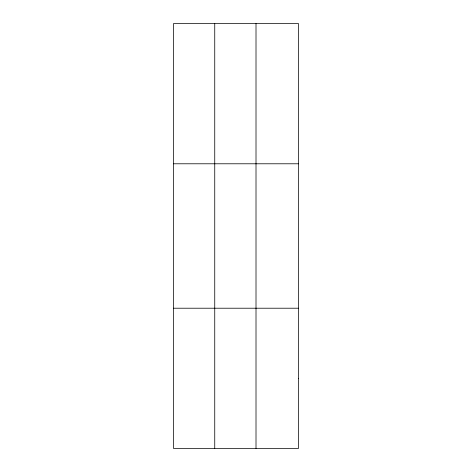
<?xml version="1.0" encoding="UTF-8"?>
<svg xmlns="http://www.w3.org/2000/svg" width="472" height="472" viewBox="0 0 472 472"><rect width="100%" height="100%" fill="white"/><g stroke="black" fill="none" stroke-linecap="round" stroke-linejoin="round"><path stroke-width="0.71" d="M214.742 448.4L214.742 23.6M256.007 448.4L256.007 23.6M173.478 163.784L298.522 163.784M173.478 308.216L298.522 308.216M298.522 378.308L298.522 448.4L173.478 448.4L173.478 23.6L298.522 23.6L298.522 378.308"/></g></svg>
